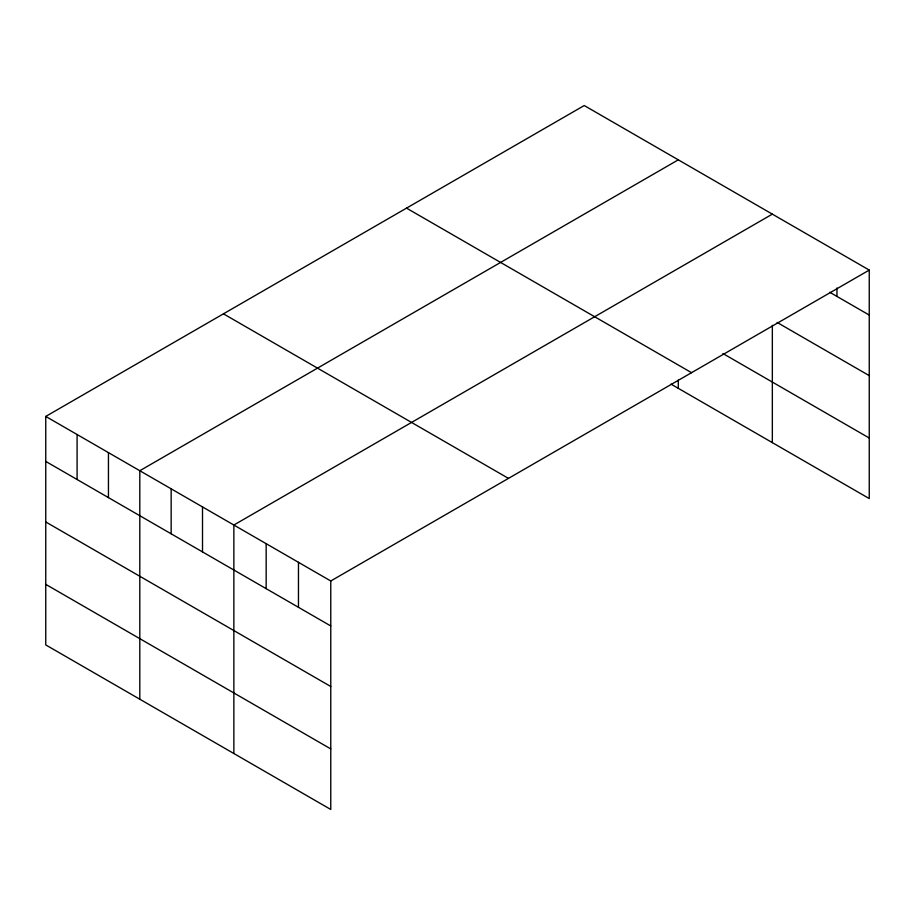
<?xml version="1.0" encoding="UTF-8"?>
<svg xmlns="http://www.w3.org/2000/svg" width="915" height="915" viewBox="0 0 915 915"><rect width="100%" height="100%" fill="white"/><g stroke="black" fill="none" stroke-linecap="round" stroke-linejoin="round"><path stroke-width="1.37" d="M45.75 416.428L330.772 580.979L330.772 809.466L45.75 644.915L45.75 416.428L584.228 105.534L869.25 270.085L869.25 498.572L671.05 384.151M678.289 159.839L139.801 470.733L139.801 699.209M772.34 214.144L233.863 525.027L233.863 753.514M330.772 580.979L869.25 270.085M829.768 292.274L869.25 315.069M777.132 322.446L869.25 375.63M722.907 353.522L869.25 438.022M406.535 208.128L691.546 372.679M223.454 313.834L508.466 478.385M45.75 461.412L330.772 625.963M45.75 521.962L330.772 686.513M45.75 584.353L330.772 748.905M836.951 287.985L836.951 296.426M772.34 325.351L772.34 442.631M678.289 380.068L678.289 388.326M298.462 562.325L298.462 607.308M266.162 543.682L266.162 588.665M202.512 506.933L202.512 551.905M171.162 488.827L171.162 533.811M108.45 452.628L108.45 497.611M77.1 434.522L77.1 479.506"/></g></svg>
